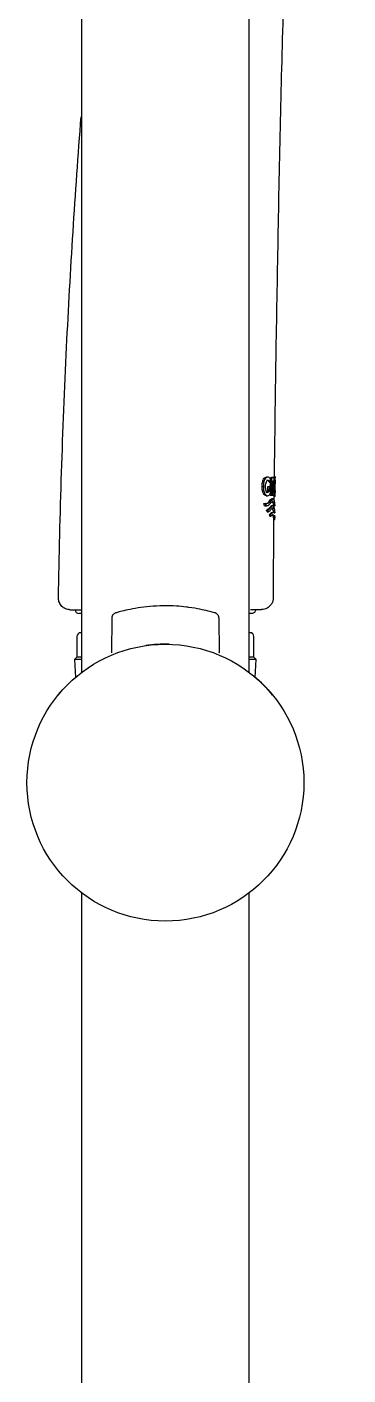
# Model space of a CAD drawing. Header units: millimetres. Extents: x -60 to 7633, y -2614 to 2146.
# Drawn here: x 465.7 to 507.5, y 1197.1 to 1372.4 of the extents above; entities that cross this region are included whole.
import ezdxf

# ---------------------------------------------------------------- set-up
doc = ezdxf.new("R2010")
doc.units = ezdxf.units.MM
doc.layers.get('0').update_dxf_attribs({"color": 250})

msp = doc.modelspace()

# ---------------------------------------------------------------- linework, layer by layer
at = {"linetype": 'Continuous'}
for p, q in [((472.83, 1802.4), (472.83, 1288.48)), ((494.63, 1288.48), (494.63, 1802.41)), ((497.02, 1313.9), (496.86, 1313.9)), ((497.22, 1313.22), (497.37, 1313.22)), ((497.37, 1313.22), (497.38, 1313.67)), ((497.37, 1312.68), (497.38, 1313.21)), ((497.38, 1313.83), (497.54, 1313.83)), ((497.38, 1313.83), (497.63, 1313.83)), ((497.38, 1313.44), (497.38, 1313.83)), ((497.54, 1313.83), (497.51, 1311.53)), ((497.78, 1313.83), (497.54, 1313.83)), ((497.63, 1313.83), (497.78, 1313.83)), ((497.78, 1313.83), (497.63, 1313.83)), ((497.65, 1311.53), (497.68, 1313.39)), ((497.67, 1313.02), (497.81, 1313.02)), ((497.68, 1313.39), (497.75, 1313.39)), ((498.01, 1313.93), (497.86, 1313.93)), ((498, 1313.48), (498.01, 1313.96)), ((496.29, 1312.68), (496.46, 1312.68)), ((496.83, 1311.47), (497, 1311.47)), ((497.03, 1312.01), (497.04, 1312.68)), ((497.03, 1312.01), (497.19, 1312.01)), ((497.04, 1312.68), (497.2, 1312.68)), ((497.04, 1312.68), (497.23, 1312.68)), ((497.2, 1312.68), (497.19, 1312.01)), ((497.39, 1312.68), (497.2, 1312.68)), ((497.23, 1312.68), (497.39, 1312.68)), ((497.36, 1311.53), (497.36, 1311.71)), ((497.36, 1311.53), (497.51, 1311.53)), ((497.5, 1311.53), (497.36, 1311.53)), ((497.38, 1311.74), (497.39, 1312.68)), ((497.51, 1311.53), (497.65, 1311.53)), ((497.7, 1311.05), (497.55, 1311.05)), ((497.67, 1312.66), (497.68, 1312.66)), ((497.67, 1312.66), (497.75, 1312.66)), ((497.76, 1311.53), (497.67, 1311.53)), ((497.67, 1311.53), (497.82, 1311.53)), ((497.75, 1312.66), (497.68, 1312.66)), ((497.68, 1312.66), (497.82, 1311.53)), ((497.82, 1311.53), (497.91, 1311.53)), ((497.83, 1311.43), (497.82, 1310.69)), ((497.91, 1311.53), (497.83, 1312.45)), ((497.83, 1311.43), (497.98, 1311.43)), ((497.91, 1311.58), (497.97, 1311.58)), ((497.98, 1311.4), (497.98, 1311.88)), ((496.6, 1310.17), (496.52, 1310.45)), ((496.52, 1310.45), (496.68, 1310.45)), ((496.6, 1310.17), (496.77, 1310.17)), ((496.68, 1310.45), (496.77, 1310.17)), ((496.69, 1310.16), (496.85, 1310.16)), ((496.97, 1309.38), (496.89, 1309.58)), ((496.89, 1309.58), (497.05, 1309.58)), ((496.97, 1309.38), (497.13, 1309.38)), ((497.05, 1309.58), (497.13, 1309.38)), ((497.68, 1309.26), (497.53, 1309.26)), ((497.69, 1310.15), (497.54, 1310.15)), ((497.81, 1310.15), (497.96, 1310.15)), ((497.81, 1310.15), (497.81, 1310.15)), ((497.81, 1309.26), (497.96, 1309.25)), ((497.81, 1309.26), (497.81, 1309.26)), ((497.96, 1310.12), (497.97, 1310.46)), ((497.96, 1309.25), (497.96, 1309.56)), ((497.22, 1308.97), (497.31, 1308.82)), ((497.22, 1308.97), (497.38, 1308.97)), ((497.31, 1308.82), (497.46, 1308.82)), ((497.46, 1308.82), (497.38, 1308.97)), ((497.8, 1308.36), (497.74, 1298.16)), ((497.8, 1308.36), (497.8, 1308.36)), ((497.8, 1308.36), (497.95, 1308.36)), ((497.95, 1308.35), (497.95, 1308.64)), ((469.82, 1298.13), (469.82, 1298.18)), ((471.32, 1296.65), (471.61, 1296.65)), ((472.83, 1296.16), (472.48, 1296.16)), ((476.76, 1295.57), (476.72, 1291.06)), ((490.74, 1291.1), (490.7, 1295.59)), ((494.8, 1296.16), (494.63, 1296.16)), ((494.95, 1296.16), (494.8, 1296.16)), ((472.83, 1293.66), (472.73, 1293.66)), ((494.73, 1293.66), (494.63, 1293.66)), ((472.23, 1293.16), (472.23, 1290.46)), ((495.23, 1290.46), (495.23, 1293.16)), ((472.23, 1290.46), (471.93, 1290.16)), ((472.83, 1290.16), (471.93, 1290.16)), ((471.93, 1290.16), (472.05, 1287.85)), ((472.83, 1290.46), (472.23, 1290.46)), ((495.23, 1290.46), (494.63, 1290.46)), ((495.53, 1290.16), (494.63, 1290.16)), ((495.53, 1290.16), (495.23, 1290.46)), ((495.41, 1287.85), (495.53, 1290.16)), ((472.83, 1259.83), (472.83, 828.86)), ((494.63, 828.86), (494.63, 1259.83))]:
    msp.add_line(p, q, dxfattribs=at)
msp.add_circle((483.73, 1274.16), 18, dxfattribs=at)
for centre, radius, start, end in [((509.73, 1312.54), 11.96, 173.3283, 174.326), ((495.52, 1313.01), 2.37, 346.3362, 2.2639), ((510.01, 1312.54), 12.09, 173.3998, 184.5863), ((511.33, 1312.59), 13.36, 176.2109, 179.6306), ((496.82, 1312.13), 0.238, 274.3953, 329.9203), ((496.98, 1312.12), 0.235, 274.5528, 330.3623), ((558.61, 1316.63), 61, 184.8235, 184.8948), ((510.13, 1312.59), 12.21, 184.7714, 185.4754), ((511.31, 1312.46), 13.34, 179.0354, 182.457), ((472.48, 1296.66), 0.5, 180, 270), ((472.73, 1293.16), 0.5, 90, 180), ((494.73, 1293.16), 0.5, 0, 90), ((483.73, 1274.16), 18, 88.4922, 98.1649), ((483.73, 1276.43), 16.22, 64.3997, 64.4807), ((483.73, 1274.16), 18, 39.2623, 50.1406), ((483.73, 1274.16), 18, 139.285, 140.7374), ((497.28, 1285.23), 0.5, 38.5873, 39.2556)]:
    msp.add_arc(centre, radius, start, end, dxfattribs=at)
for points, knots in [([(507.47, 1436.41), (506.58, 1435.47), (505.96, 1434.32), (504.98, 1431.92), (504.62, 1430.69), (503.65, 1426.95), (503.14, 1424.42), (501.77, 1416.82), (501.17, 1411.69), (500.26, 1401.43), (499.94, 1396.3), (499.43, 1386.01), (499.23, 1380.86), (498.74, 1365.42), (498.53, 1355.12), (498.15, 1334.53), (497.98, 1324.23), (497.86, 1313.93)], [0, 0, 0, 0, 0.03125, 0.03125, 0.0625, 0.0625, 0.125, 0.125, 0.25, 0.25, 0.375, 0.375, 0.5, 0.5, 0.75, 0.75, 1, 1, 1, 1]), ([(469.82, 1298.18), (470.02, 1309.06), (470.36, 1319.92), (471.37, 1340.78), (472.01, 1350.76), (472.77, 1360.74)], [0, 0, 0, 0, 0.125, 0.125, 0.2399742, 0.2399742, 0.2399742, 0.2399742]), ([(496.29, 1312.68), (496.29, 1312.77), (496.3, 1312.86), (496.31, 1313.03), (496.33, 1313.12), (496.38, 1313.36), (496.43, 1313.51), (496.55, 1313.73), (496.62, 1313.8), (496.75, 1313.88), (496.82, 1313.9), (496.88, 1313.9)], [0, 0, 0, 0, 0.125, 0.125, 0.25, 0.25, 0.5, 0.5, 0.75, 0.75, 1, 1, 1, 1]), ([(497.04, 1313.9), (496.98, 1313.9), (496.92, 1313.88), (496.78, 1313.8), (496.71, 1313.73), (496.63, 1313.56), (496.6, 1313.5), (496.55, 1313.36), (496.53, 1313.28), (496.49, 1313.12), (496.48, 1313.04), (496.46, 1312.86), (496.46, 1312.77), (496.46, 1312.68)], [0, 0, 0, 0, 0.25, 0.25, 0.5, 0.5, 0.625, 0.625, 0.75, 0.75, 0.875, 0.875, 1, 1, 1, 1]), ([(496.75, 1312.68), (496.75, 1312.8), (496.76, 1312.91), (496.8, 1313.12), (496.83, 1313.21), (496.89, 1313.36), (496.93, 1313.41), (497.01, 1313.47), (497.05, 1313.48), (497.09, 1313.47)], [0, 0, 0, 0, 0.25, 0.25, 0.5, 0.5, 0.75, 0.75, 1, 1, 1, 1]), ([(497.22, 1313.22), (497.18, 1313.3), (497.13, 1313.37), (497.04, 1313.45), (496.99, 1313.47), (496.93, 1313.47)], [0, 0, 0, 0, 0.5, 0.5, 1, 1, 1, 1]), ([(497.38, 1313.67), (497.33, 1313.74), (497.28, 1313.8), (497.17, 1313.88), (497.11, 1313.9), (497.04, 1313.9)], [0, 0, 0, 0, 0.5, 0.5, 1, 1, 1, 1]), ([(497.09, 1313.47), (497.14, 1313.47), (497.2, 1313.45), (497.29, 1313.37), (497.33, 1313.3), (497.37, 1313.22)], [0, 0, 0, 0, 0.5, 0.5, 1, 1, 1, 1]), ([(497.75, 1313.39), (497.76, 1313.39), (497.77, 1313.38), (497.79, 1313.35), (497.79, 1313.33), (497.8, 1313.26), (497.81, 1313.21), (497.81, 1313.12), (497.81, 1313.07), (497.81, 1313.02)], [0, 0, 0, 0, 0.25, 0.25, 0.5, 0.5, 0.75, 0.75, 1, 1, 1, 1]), ([(497.81, 1313.02), (497.81, 1312.98), (497.81, 1312.93), (497.8, 1312.85), (497.8, 1312.8), (497.79, 1312.73), (497.78, 1312.71), (497.77, 1312.67), (497.76, 1312.66), (497.75, 1312.66)], [0, 0, 0, 0, 0.25, 0.25, 0.5, 0.5, 0.75, 0.75, 1, 1, 1, 1]), ([(497.89, 1313.11), (497.89, 1313.16), (497.89, 1313.21), (497.89, 1313.31), (497.89, 1313.36), (497.89, 1313.51), (497.88, 1313.6), (497.86, 1313.73), (497.84, 1313.77), (497.81, 1313.82), (497.8, 1313.83), (497.78, 1313.83)], [0, 0, 0, 0, 0.125, 0.125, 0.25, 0.25, 0.5, 0.5, 0.75, 0.75, 1, 1, 1, 1]), ([(496.85, 1311.47), (496.79, 1311.47), (496.73, 1311.48), (496.59, 1311.57), (496.53, 1311.64), (496.41, 1311.86), (496.37, 1312.01), (496.32, 1312.24), (496.31, 1312.33), (496.29, 1312.5), (496.29, 1312.59), (496.29, 1312.68)], [0, 0, 0, 0, 0.25, 0.25, 0.5, 0.5, 0.75, 0.75, 0.875, 0.875, 1, 1, 1, 1]), ([(496.46, 1312.68), (496.46, 1312.6), (496.46, 1312.51), (496.47, 1312.33), (496.48, 1312.25), (496.52, 1312.09), (496.53, 1312.01), (496.58, 1311.87), (496.6, 1311.81), (496.66, 1311.7), (496.69, 1311.65), (496.76, 1311.58), (496.79, 1311.55), (496.89, 1311.48), (496.95, 1311.47), (497.02, 1311.47)], [0, 0, 0, 0, 0.125, 0.125, 0.25, 0.25, 0.375, 0.375, 0.5, 0.5, 0.625, 0.625, 0.75, 0.75, 1, 1, 1, 1]), ([(496.52, 1310.45), (496.57, 1310.43), (496.63, 1310.42), (496.73, 1310.41), (496.78, 1310.42), (496.92, 1310.46), (497.01, 1310.53), (497.17, 1310.68), (497.24, 1310.77), (497.38, 1310.93), (497.44, 1311), (497.51, 1311.04), (497.53, 1311.05), (497.55, 1311.05)], [0, 0, 0, 0, 0.0625, 0.0625, 0.125, 0.125, 0.25, 0.25, 0.375, 0.375, 0.5, 0.5, 0.5432751, 0.5432751, 0.5432751, 0.5432751]), ([(497.97, 1310.41), (497.97, 1310.41), (497.94, 1310.6), (497.85, 1310.94), (497.77, 1311.09), (497.54, 1310.98), (497.41, 1310.77), (497.09, 1310.45), (496.9, 1310.37), (496.68, 1310.45)], [0.501642, 0.501642, 0.501642, 0.501642, 0.625, 0.625, 0.75, 0.75, 0.875, 0.875, 1, 1, 1, 1]), ([(497, 1311.89), (496.97, 1311.89), (496.93, 1311.9), (496.86, 1311.98), (496.83, 1312.04), (496.79, 1312.2), (496.77, 1312.29), (496.76, 1312.44), (496.75, 1312.48), (496.75, 1312.58), (496.75, 1312.63), (496.75, 1312.68)], [0, 0, 0, 0, 0.25, 0.25, 0.5, 0.5, 0.75, 0.75, 0.875, 0.875, 1, 1, 1, 1]), ([(497.02, 1311.47), (497.09, 1311.47), (497.15, 1311.49), (497.27, 1311.58), (497.33, 1311.65), (497.38, 1311.74)], [0, 0, 0, 0, 0.5, 0.5, 1, 1, 1, 1]), ([(496.88, 1310.2), (496.84, 1310.18), (496.8, 1310.17), (496.71, 1310.15), (496.66, 1310.16), (496.6, 1310.17)], [0.8826877, 0.8826877, 0.8826877, 0.8826877, 0.9375, 0.9375, 1, 1, 1, 1]), ([(496.77, 1310.17), (496.82, 1310.16), (496.87, 1310.15), (496.96, 1310.17), (497.01, 1310.18), (497.14, 1310.25), (497.22, 1310.32), (497.37, 1310.47), (497.43, 1310.55), (497.56, 1310.7), (497.62, 1310.76), (497.68, 1310.79), (497.7, 1310.8), (497.71, 1310.8)], [0, 0, 0, 0, 0.0625, 0.0625, 0.125, 0.125, 0.25, 0.25, 0.375, 0.375, 0.5, 0.5, 0.5323824, 0.5323824, 0.5323824, 0.5323824]), ([(496.89, 1309.58), (496.97, 1309.64), (497.04, 1309.7), (497.17, 1309.82), (497.23, 1309.88), (497.35, 1310.01), (497.4, 1310.07), (497.47, 1310.13), (497.5, 1310.14), (497.53, 1310.15), (497.54, 1310.15), (497.54, 1310.15)], [0, 0, 0, 0, 0.125, 0.125, 0.25, 0.25, 0.375, 0.375, 0.4375, 0.4375, 0.4599879, 0.4599879, 0.4599879, 0.4599879]), ([(497.96, 1309.51), (497.96, 1309.51), (497.94, 1309.65), (497.87, 1309.94), (497.82, 1310.1), (497.72, 1310.15), (497.7, 1310.16), (497.65, 1310.14), (497.63, 1310.13), (497.56, 1310.07), (497.5, 1310.01), (497.39, 1309.88), (497.33, 1309.82), (497.2, 1309.7), (497.13, 1309.64), (497.05, 1309.58)], [0.5009633, 0.5009633, 0.5009633, 0.5009633, 0.625, 0.625, 0.75, 0.75, 0.78125, 0.78125, 0.8125, 0.8125, 0.875, 0.875, 0.9375, 0.9375, 1, 1, 1, 1]), ([(497.13, 1309.38), (497.27, 1309.5), (497.39, 1309.62), (497.54, 1309.8), (497.59, 1309.85), (497.66, 1309.89), (497.68, 1309.9), (497.72, 1309.9), (497.74, 1309.89), (497.83, 1309.82), (497.87, 1309.67), (497.92, 1309.46), (497.93, 1309.39), (497.95, 1309.32), (497.95, 1309.3), (497.95, 1309.27), (497.96, 1309.26), (497.96, 1309.25)], [0, 0, 0, 0, 0.25, 0.25, 0.375, 0.375, 0.4375, 0.4375, 0.5, 0.5, 0.75, 0.75, 0.875, 0.875, 0.9375, 0.9375, 1, 1, 1, 1]), ([(497.54, 1309.26), (497.52, 1309.26), (497.5, 1309.25), (497.44, 1309.22), (497.4, 1309.18), (497.31, 1309.08), (497.27, 1309.03), (497.22, 1308.97)], [0.6799532, 0.6799532, 0.6799532, 0.6799532, 0.75, 0.75, 0.875, 0.875, 1, 1, 1, 1]), ([(497.38, 1308.97), (497.47, 1309.09), (497.56, 1309.2), (497.65, 1309.25), (497.67, 1309.25), (497.69, 1309.25)], [0, 0, 0, 0, 0.125, 0.125, 0.1559878, 0.1559878, 0.1559878, 0.1559878]), ([(497.81, 1310.15), (497.81, 1310.16), (497.81, 1310.21), (497.78, 1310.35), (497.77, 1310.43), (497.72, 1310.6), (497.69, 1310.68), (497.65, 1310.74), (497.64, 1310.75), (497.63, 1310.75)], [0, 0, 0, 0, 0.125, 0.125, 0.25, 0.25, 0.375, 0.375, 0.3955341, 0.3955341, 0.3955341, 0.3955341]), ([(497.81, 1309.26), (497.81, 1309.26), (497.8, 1309.27), (497.8, 1309.3), (497.8, 1309.32), (497.78, 1309.4), (497.77, 1309.47), (497.73, 1309.66), (497.68, 1309.78), (497.63, 1309.85)], [0, 0, 0, 0, 0.0625, 0.0625, 0.125, 0.125, 0.25, 0.25, 0.4677551, 0.4677551, 0.4677551, 0.4677551]), ([(497.83, 1310.69), (497.85, 1310.64), (497.88, 1310.58), (497.92, 1310.43), (497.93, 1310.34), (497.95, 1310.24), (497.96, 1310.21), (497.96, 1310.17), (497.96, 1310.15), (497.96, 1310.15)], [0.6556266, 0.6556266, 0.6556266, 0.6556266, 0.75, 0.75, 0.875, 0.875, 0.9375, 0.9375, 1, 1, 1, 1]), ([(497.31, 1308.82), (497.35, 1308.86), (497.39, 1308.91), (497.43, 1308.94), (497.43, 1308.95), (497.43, 1308.95)], [0, 0, 0, 0, 0.125, 0.125, 0.1333611, 0.1333611, 0.1333611, 0.1333611]), ([(497.95, 1308.36), (497.95, 1308.36), (497.95, 1308.36), (497.94, 1308.38), (497.94, 1308.39), (497.93, 1308.44), (497.93, 1308.49), (497.9, 1308.63), (497.87, 1308.75), (497.79, 1308.94), (497.75, 1309), (497.65, 1309), (497.62, 1308.98), (497.54, 1308.91), (497.5, 1308.86), (497.46, 1308.82)], [0, 0, 0, 0, 0.0625, 0.0625, 0.125, 0.125, 0.25, 0.25, 0.5, 0.5, 0.75, 0.75, 0.875, 0.875, 1, 1, 1, 1]), ([(497.6, 1308.97), (497.6, 1308.97), (497.61, 1308.97), (497.64, 1308.94), (497.66, 1308.9), (497.72, 1308.76), (497.75, 1308.64), (497.78, 1308.49), (497.78, 1308.45), (497.79, 1308.4), (497.79, 1308.38), (497.8, 1308.37), (497.8, 1308.36), (497.8, 1308.36)], [0.3544088, 0.3544088, 0.3544088, 0.3544088, 0.375, 0.375, 0.5, 0.5, 0.75, 0.75, 0.875, 0.875, 0.9375, 0.9375, 1, 1, 1, 1]), ([(497.89, 1308.94), (497.9, 1308.89), (497.91, 1308.85), (497.93, 1308.75), (497.94, 1308.7), (497.95, 1308.63), (497.95, 1308.61), (497.95, 1308.61)], [0.3253532, 0.3253532, 0.3253532, 0.3253532, 0.375, 0.375, 0.4375, 0.4375, 0.4960358, 0.4960358, 0.4960358, 0.4960358]), ([(471.32, 1296.65), (471.23, 1296.65), (471.13, 1296.66), (470.94, 1296.7), (470.84, 1296.73), (470.66, 1296.8), (470.58, 1296.85), (470.42, 1296.96), (470.34, 1297.02), (470.13, 1297.22), (470.02, 1297.39), (469.87, 1297.74), (469.83, 1297.94), (469.82, 1298.13)], [0, 0, 0, 0, 0.125, 0.125, 0.25, 0.25, 0.375, 0.375, 0.5, 0.5, 0.75, 0.75, 1, 1, 1, 1]), ([(486.49, 1296.98), (486.01, 1297.04), (485.1, 1297.14), (483.41, 1297.18), (481.7, 1297.09), (480.12, 1296.89), (478.81, 1296.63), (477.83, 1296.39), (477.4, 1296.27), (477.25, 1296.23), (477.27, 1296.23), (477.24, 1296.22), (477.23, 1296.22), (477.16, 1296.19), (477.05, 1296.13), (476.91, 1296), (476.8, 1295.82), (476.75, 1295.65), (476.76, 1295.57), (476.76, 1295.57)], [0, 0, 0, 0, 0.104249, 0.231153, 0.356841, 0.482376, 0.608785, 0.734454, 0.858527, 0.91972, 0.935332, 0.936802, 0.937936, 0.939874, 0.953266, 0.965508, 0.981501, 0.998683, 1, 1, 1, 1]), ([(490.69, 1295.58), (490.69, 1295.6), (490.7, 1295.68), (490.65, 1295.83), (490.57, 1295.98), (490.47, 1296.08), (490.38, 1296.15), (490.3, 1296.19), (490.25, 1296.21), (490.22, 1296.22), (490.22, 1296.22), (490.21, 1296.23), (490.2, 1296.23), (490.2, 1296.23), (490.18, 1296.24), (490, 1296.29), (489.33, 1296.47), (488.25, 1296.71), (487.22, 1296.91), (486.6, 1296.97), (486.49, 1296.98)], [0, 0, 0, 0, 0.007053, 0.032343, 0.053491, 0.07131, 0.085837, 0.096865, 0.104063, 0.106348, 0.107848, 0.109458, 0.112071, 0.118002, 0.1403, 0.321884, 0.529405, 0.741581, 0.959564, 1, 1, 1, 1]), ([(497.48, 1297.32), (497.34, 1297.12), (497.15, 1296.95), (496.72, 1296.72), (496.48, 1296.66), (496.24, 1296.66)], [0, 0, 0, 0, 0.5, 0.5, 1, 1, 1, 1]), ([(497.74, 1298.16), (497.74, 1298.01), (497.72, 1297.86), (497.63, 1297.58), (497.56, 1297.44), (497.48, 1297.32)], [0, 0, 0, 0, 0.5, 0.5, 1, 1, 1, 1]), ([(471.61, 1296.65), (471.8, 1296.65), (472.15, 1296.65), (472.67, 1296.65), (472.72, 1296.65), (472.77, 1296.65)], [0, 0, 0, 0, 0.125, 0.125, 0.136903, 0.136903, 0.136903, 0.136903]), ([(494.77, 1296.66), (494.92, 1296.66), (495.06, 1296.66), (495.54, 1296.66), (495.8, 1296.66), (496.06, 1296.66), (496.13, 1296.66), (496.22, 1296.66), (496.24, 1296.66), (496.24, 1296.66)], [0.4054083, 0.4054083, 0.4054083, 0.4054083, 0.5, 0.5, 0.75, 0.75, 0.875, 0.875, 1, 1, 1, 1]), ([(495.45, 1296.66), (495.45, 1296.52), (495.4, 1296.39), (495.21, 1296.21), (495.08, 1296.16), (494.95, 1296.16)], [0, 0, 0, 0, 0.5, 0.5, 1, 1, 1, 1])]:
    msp.add_open_spline(points, degree=3, knots=knots, dxfattribs=at)
msp.add_open_spline([(497.09, 1309.49), (497.06, 1309.45), (497.01, 1309.42), (496.97, 1309.38)], degree=3, dxfattribs=at)

doc.saveas('drawing.dxf')
